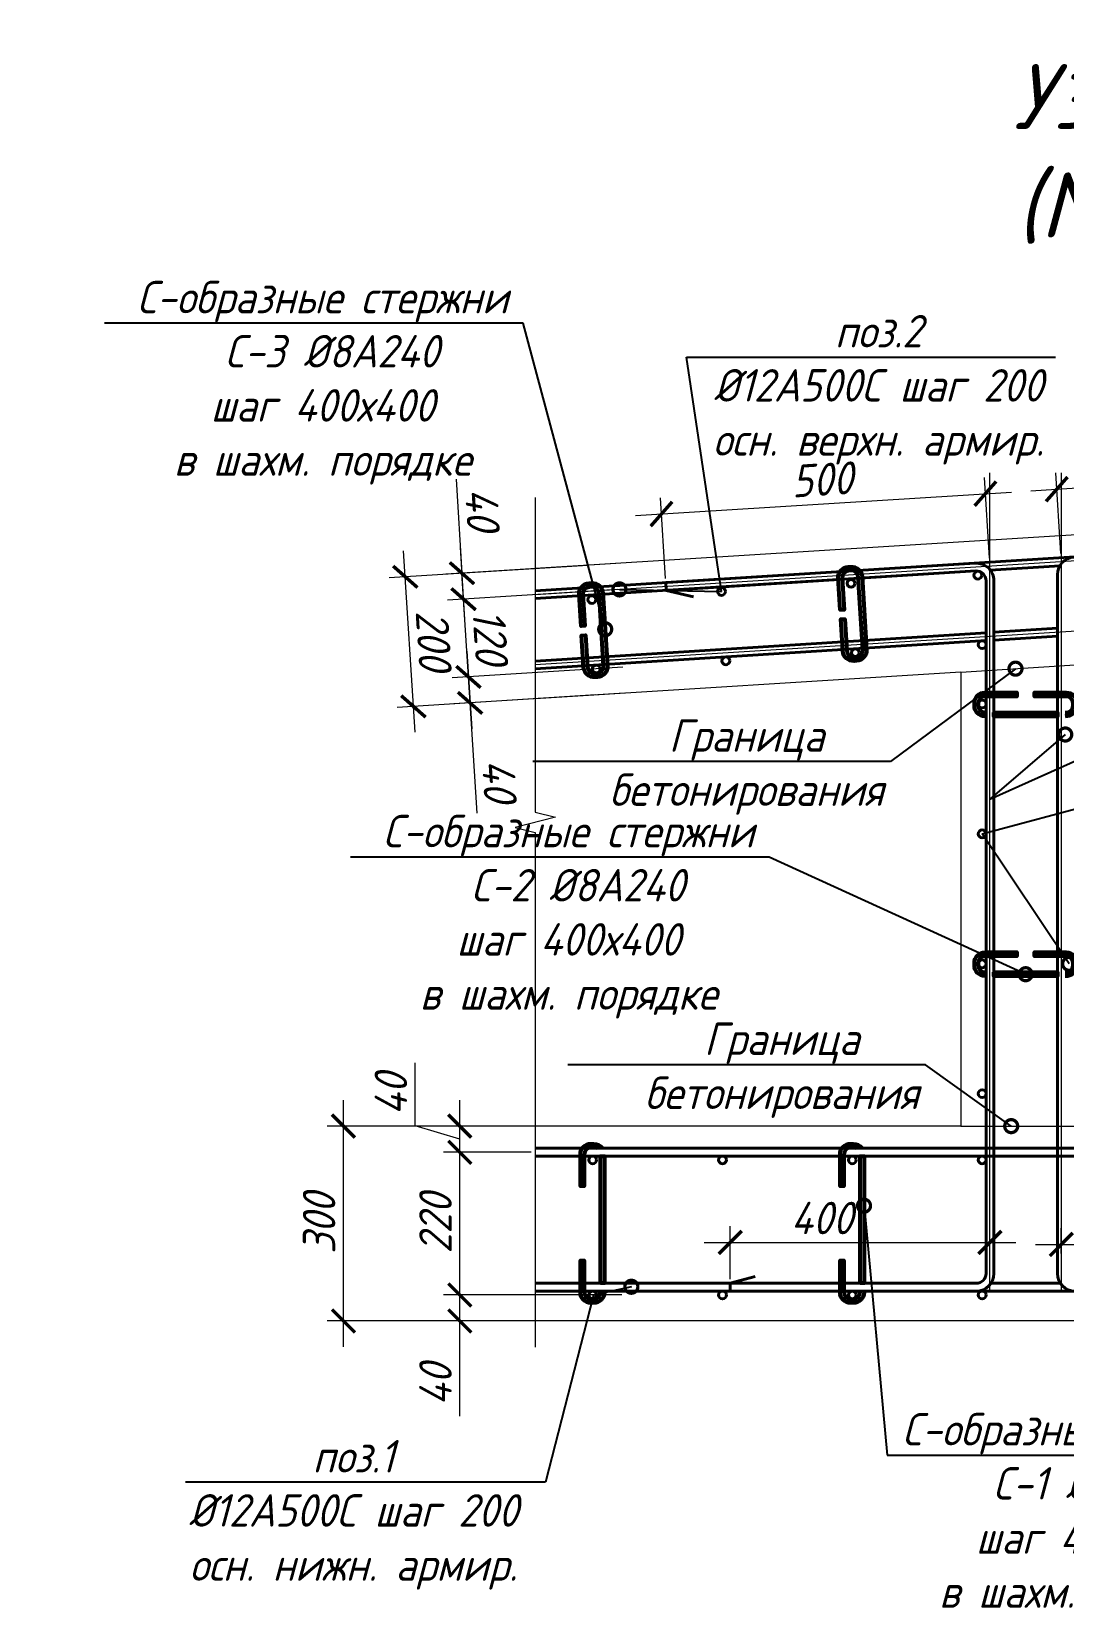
# Model space of a CAD drawing. Header units: millimetres. Extents: x 504091 to 2165846, y 135022 to 442887.
# Drawn here: x 1043179 to 1044768, y 180617 to 183060 of the extents above; entities that cross this region are included whole.
import ezdxf
from ezdxf import colors
from ezdxf.entities.mleader import LeaderData, LeaderLine
from ezdxf.math import Vec2, Vec3

# ---------------------------------------------------------------- set-up
doc = ezdxf.new("R2010")
doc.units = ezdxf.units.MM
doc.layers.get('Defpoints').update_dxf_attribs({"color": 255})
doc.layers.add('!Defpoints', color=255, linetype='Continuous', lineweight=5, plot=False)
for name, color, linetype, lineweight in [('+АР_Вспомогательная', 7, 'Continuous', 9), ('Арматура 12', 26, 'Continuous', 50), ('КР_Арматура 12', 174, 'Continuous', 40), ('Монолит тонкий', 204, 'Continuous', 9), ('Размер', 7, 'Continuous', 13), ('Размеры КР', 164, 'Continuous', 9)]:
    doc.layers.add(name, color=color, linetype=linetype, lineweight=lineweight)
doc.styles.add('GOST 2.304_new', font='isocpeur.ttf', dxfattribs={"width": 0.9, "oblique": 15})
doc.linetypes.add('зигзаг', pattern='A,0.00254,-5.08,[131,ltypeshp.shx,S=5.08,R=0,X=-5.08,Y=0],-10.16,[131,ltypeshp.shx,S=5.08,R=180,X=5.08,Y=0],-5.08', length=20.32254)
doc.dimstyles.new('SPDS 1_20', dxfattribs={"dimscale": 20, "dimtxt": 2.5, "dimasz": 1.77, "dimexe": 1.25, "dimexo": 0.625, "dimtad": 1, "dimdec": 0, "dimrnd": 0.001, "dimtxsty": 'GOST 2.304_new', "dimblk": 'ARCHTICK', "dimcen": 2.5, "dimdle": 2, "dimclrt": 256, "dimadec": 0, "dimazin": 2, "dimtfac": 0.75, "dimtdec": 0, "dimtmove": 1, "dimatfit": 3, "dimfxl": 0, "dimtolj": 1, "dimlwd": 9, "dimlwe": 9, "dimarcsym": 0})

# ---------------------------------------------------------------- blocks, each defined once
blk = doc.blocks.new('_DotSmall')
at = {"color": 0, "linetype": 'ByBlock', "lineweight": 35, "const_width": 0.5}
blk.add_lwpolyline([(-0.0625, 0, 1), (0.0625, 0, 1)], format="xyb", close=True, dxfattribs=at)
blk = doc.blocks.new('_ArchTick')
at = {"color": 0, "linetype": 'ByBlock', "const_width": 0.15}
blk.add_lwpolyline([(-0.5, -0.5), (0.5, 0.5)], dxfattribs=at)
blk = doc.blocks.new('*D1986')
at = {"layer": 'Defpoints', "color": 0, "lineweight": 20, "transparency": 16777216}
for p in [(1044648.1, 182348.8), (1044655.1, 182237.2), (1044156.1, 182205.9)]:
    blk.add_point(p, dxfattribs=at)
at = {"layer": 'Размеры КР', "color": 0, "lineweight": 9, "transparency": 16777216}
for p, q in [((1044654.4, 182249.6), (1044646.6, 182373.8)), ((1044109.2, 182315), (1044688.1, 182351.3)), ((1044155.3, 182218.3), (1044147.6, 182342.5))]:
    blk.add_line(p, q, dxfattribs=at)
at = {"layer": 'Размеры КР', "color": 0, "lineweight": 9, "transparency": 16777216, "xscale": 35.4, "yscale": 35.4, "zscale": 35.4}
for p, rotation in [((1044648.1, 182348.8), 3.586436138666024), ((1044149.1, 182317.5), 183.586436138666)]:
    blk.add_blockref('_ArchTick', p, dxfattribs=dict(at, rotation=rotation))
at = {"layer": 'Размеры КР', "lineweight": 20, "transparency": 16777216, "insert": (1044396.3, 182370.6), "char_height": 50, "attachment_point": 5, "rotation": 3.5864, "style": 'GOST 2.304_new'}
blk.add_mtext('\\A1;500', dxfattribs=at)
blk = doc.blocks.new('*D1985')
at = {"layer": 'Defpoints', "color": 0, "lineweight": 20, "transparency": 16777216}
for p in [(1045256.8, 182387), (1045263.8, 182275.3), (1044765.1, 182244)]:
    blk.add_point(p, dxfattribs=at)
at = {"layer": 'Размеры КР', "color": 0, "lineweight": 9, "transparency": 16777216}
for p, q in [((1045263, 182287.8), (1045255.2, 182411.9)), ((1044718.2, 182353.2), (1045296.7, 182389.5)), ((1044764.4, 182256.5), (1044756.6, 182380.7))]:
    blk.add_line(p, q, dxfattribs=at)
at = {"layer": 'Размеры КР', "color": 0, "lineweight": 9, "transparency": 16777216, "xscale": 35.4, "yscale": 35.4, "zscale": 35.4}
for p, rotation in [((1045256.8, 182387), 3.586436138523789), ((1044758.1, 182355.7), 183.5864361385238)]:
    blk.add_blockref('_ArchTick', p, dxfattribs=dict(at, rotation=rotation))
at = {"layer": 'Размеры КР', "lineweight": 20, "transparency": 16777216, "insert": (1045005.1, 182408.8), "char_height": 50, "attachment_point": 5, "rotation": 3.5864, "style": 'GOST 2.304_new'}
blk.add_mtext('\\A1;500', dxfattribs=at)
blk = doc.blocks.new('*D2036')
at = {"layer": 'Defpoints', "color": 0, "lineweight": 20, "transparency": 16777216}
for p in [(1044655.1, 181195.9), (1044655.1, 181158.7), (1044255.1, 181126.9)]:
    blk.add_point(p, dxfattribs=at)
at = {"layer": 'Размеры КР', "color": 0, "lineweight": 9, "transparency": 16777216}
for p, q in [((1044255.1, 181139.4), (1044255.1, 181220.9)), ((1044655.1, 181171.2), (1044655.1, 181220.9)), ((1044215.1, 181195.9), (1044695.1, 181195.9))]:
    blk.add_line(p, q, dxfattribs=at)
at = {"layer": 'Размеры КР', "color": 0, "lineweight": 9, "transparency": 16777216, "xscale": 35.4, "yscale": 35.4, "zscale": 35.4, "rotation": 180}
blk.add_blockref('_ArchTick', (1044255.1, 181195.9), dxfattribs=at)
at = {"layer": 'Размеры КР', "color": 0, "lineweight": 9, "transparency": 16777216, "xscale": 35.4, "yscale": 35.4, "zscale": 35.4}
blk.add_blockref('_ArchTick', (1044655.1, 181195.9), dxfattribs=at)
at = {"layer": 'Размеры КР', "lineweight": 20, "transparency": 16777216, "insert": (1044395.9, 181233.4), "char_height": 50, "attachment_point": 5, "style": 'GOST 2.304_new'}
blk.add_mtext('\\A1;400', dxfattribs=at)
blk = doc.blocks.new('*D2037')
at = {"layer": 'Defpoints', "color": 0, "lineweight": 20, "transparency": 16777216}
for p in [(1045165.1, 181192.7), (1044765.1, 181166.1), (1045165.1, 181132.9)]:
    blk.add_point(p, dxfattribs=at)
at = {"layer": 'Размеры КР', "color": 0, "lineweight": 9, "transparency": 16777216}
for p, q in [((1044765.1, 181178.6), (1044765.1, 181217.7)), ((1045165.1, 181145.4), (1045165.1, 181217.7)), ((1044725.1, 181192.7), (1045205.1, 181192.7))]:
    blk.add_line(p, q, dxfattribs=at)
at = {"layer": 'Размеры КР', "color": 0, "lineweight": 9, "transparency": 16777216, "xscale": 35.4, "yscale": 35.4, "zscale": 35.4, "rotation": 180}
blk.add_blockref('_ArchTick', (1044765.1, 181192.7), dxfattribs=at)
at = {"layer": 'Размеры КР', "color": 0, "lineweight": 9, "transparency": 16777216, "xscale": 35.4, "yscale": 35.4, "zscale": 35.4}
blk.add_blockref('_ArchTick', (1045165.1, 181192.7), dxfattribs=at)
at = {"layer": 'Размеры КР', "lineweight": 20, "transparency": 16777216, "insert": (1044965.1, 181230.2), "char_height": 50, "attachment_point": 5, "style": 'GOST 2.304_new'}
blk.add_mtext('\\A1;400', dxfattribs=at)
blk = doc.blocks.new('*D2038')
at = {"layer": 'Defpoints', "color": 0, "lineweight": 20, "transparency": 16777216}
for p in [(1044102.2, 182082.3), (1044104.7, 182042.3), (1043854.3, 182026.6)]:
    blk.add_point(p, dxfattribs=at)
at = {"layer": 'Размеры КР', "color": 0, "lineweight": 9, "transparency": 16777216}
for p, q in [((1043849.3, 182106.5), (1043856.8, 181986.7)), ((1044089.7, 182081.5), (1043826.8, 182065)), ((1044092.2, 182041.6), (1043829.3, 182025.1)), ((1043865, 181856.6), (1043854.3, 182026.6))]:
    blk.add_line(p, q, dxfattribs=at)
at = {"layer": 'Размеры КР', "color": 0, "lineweight": 9, "transparency": 16777216, "xscale": 35.4, "yscale": 35.4, "zscale": 35.4}
for p, rotation in [((1043851.8, 182066.6), 93.58643613846313), ((1043854.3, 182026.6), 273.5864361384631)]:
    blk.add_blockref('_ArchTick', p, dxfattribs=dict(at, rotation=rotation))
at = {"layer": 'Размеры КР', "lineweight": 20, "transparency": 16777216, "insert": (1043899.3, 181907.3), "char_height": 50, "attachment_point": 5, "rotation": 273.5864, "style": 'GOST 2.304_new'}
blk.add_mtext('\\A1;40', dxfattribs=at)
blk = doc.blocks.new('*D2039')
at = {"layer": 'Defpoints', "color": 0, "lineweight": 20, "transparency": 16777216}
for p in [(1043844.3, 182186.3), (1044094, 182202), (1044102.2, 182082.3)]:
    blk.add_point(p, dxfattribs=at)
at = {"layer": 'Размеры КР', "color": 0, "lineweight": 9, "transparency": 16777216}
for p, q in [((1043854.3, 182026.6), (1043841.8, 182226.3)), ((1044081.5, 182201.2), (1043819.3, 182184.8)), ((1044089.7, 182081.5), (1043826.8, 182065))]:
    blk.add_line(p, q, dxfattribs=at)
at = {"layer": 'Размеры КР', "color": 0, "lineweight": 9, "transparency": 16777216, "xscale": 35.4, "yscale": 35.4, "zscale": 35.4}
for p, rotation in [((1043844.3, 182186.3), 93.58643613847251), ((1043851.8, 182066.6), 273.5864361384725)]:
    blk.add_blockref('_ArchTick', p, dxfattribs=dict(at, rotation=rotation))
at = {"layer": 'Размеры КР', "lineweight": 20, "transparency": 16777216, "insert": (1043885.5, 182128.8), "char_height": 50, "attachment_point": 5, "rotation": 273.5864, "style": 'GOST 2.304_new'}
blk.add_mtext('\\A1;120', dxfattribs=at)
blk = doc.blocks.new('*D2040')
at = {"layer": 'Defpoints', "color": 0, "lineweight": 20, "transparency": 16777216}
for p in [(1044091.5, 182241.9), (1043841.8, 182226.3), (1044094, 182202)]:
    blk.add_point(p, dxfattribs=at)
at = {"layer": 'Размеры КР', "color": 0, "lineweight": 9, "transparency": 16777216}
for p, q in [((1043832.7, 182371), (1043841.8, 182226.3)), ((1043846.8, 182146.4), (1043839.3, 182266.2)), ((1044079, 182241.1), (1043816.8, 182224.7)), ((1044081.5, 182201.2), (1043819.3, 182184.8))]:
    blk.add_line(p, q, dxfattribs=at)
at = {"layer": 'Размеры КР', "color": 0, "lineweight": 9, "transparency": 16777216, "xscale": 35.4, "yscale": 35.4, "zscale": 35.4}
for p, rotation in [((1043841.8, 182226.3), 93.58643613847251), ((1043844.3, 182186.3), 273.5864361384725)]:
    blk.add_blockref('_ArchTick', p, dxfattribs=dict(at, rotation=rotation))
at = {"layer": 'Размеры КР', "lineweight": 20, "transparency": 16777216, "insert": (1043873.2, 182325), "char_height": 50, "attachment_point": 5, "rotation": 273.5864, "style": 'GOST 2.304_new'}
blk.add_mtext('\\A1;40', dxfattribs=at)
blk = doc.blocks.new('*D2041')
at = {"layer": 'Defpoints', "color": 0, "lineweight": 20, "transparency": 16777216}
for p in [(1044048.2, 182239.2), (1043754.5, 182220.8), (1044060.7, 182039.6)]:
    blk.add_point(p, dxfattribs=at)
at = {"layer": 'Размеры КР', "color": 0, "lineweight": 9, "transparency": 16777216}
for p, q in [((1043769.5, 181981.3), (1043752, 182260.7)), ((1044035.7, 182238.4), (1043729.6, 182219.2)), ((1044048.2, 182038.8), (1043742.1, 182019.6))]:
    blk.add_line(p, q, dxfattribs=at)
at = {"layer": 'Размеры КР', "color": 0, "lineweight": 9, "transparency": 16777216, "xscale": 35.4, "yscale": 35.4, "zscale": 35.4}
for p, rotation in [((1043754.5, 182220.8), 93.5864361386271), ((1043767, 182021.2), 273.5864361386271)]:
    blk.add_blockref('_ArchTick', p, dxfattribs=dict(at, rotation=rotation))
at = {"layer": 'Размеры КР', "lineweight": 20, "transparency": 16777216, "insert": (1043798.2, 182123.3), "char_height": 50, "attachment_point": 5, "rotation": 273.5864, "style": 'GOST 2.304_new'}
blk.add_mtext('\\A1;200', dxfattribs=at)
blk = doc.blocks.new('*D2046')
at = {"layer": 'Defpoints', "color": 0, "lineweight": 20, "transparency": 16777216}
for p in [(1043838.5, 181114.9), (1044100.6, 181114.9), (1043988.2, 181074.9)]:
    blk.add_point(p, dxfattribs=at)
at = {"layer": 'Размеры КР', "color": 0, "lineweight": 9, "transparency": 16777216}
for p, q in [((1043838.5, 181034.9), (1043838.5, 181154.9)), ((1044088.1, 181114.9), (1043813.5, 181114.9)), ((1043975.7, 181074.9), (1043813.5, 181074.9)), ((1043838.5, 180928.1), (1043838.5, 181074.9))]:
    blk.add_line(p, q, dxfattribs=at)
at = {"layer": 'Размеры КР', "color": 0, "lineweight": 9, "transparency": 16777216, "xscale": 35.4, "yscale": 35.4, "zscale": 35.4}
for p, rotation in [((1043838.5, 181114.9), 90), ((1043838.5, 181074.9), 270)]:
    blk.add_blockref('_ArchTick', p, dxfattribs=dict(at, rotation=rotation))
at = {"layer": 'Размеры КР', "lineweight": 20, "transparency": 16777216, "insert": (1043801, 180976.6), "char_height": 50, "attachment_point": 5, "rotation": 90, "style": 'GOST 2.304_new'}
blk.add_mtext('\\A1;40', dxfattribs=at)
blk = doc.blocks.new('*D2047')
at = {"layer": 'Defpoints', "color": 0, "lineweight": 20, "transparency": 16777216}
for p in [(1043838.5, 181334.6), (1043961, 181334.6), (1044100.6, 181114.9)]:
    blk.add_point(p, dxfattribs=at)
at = {"layer": 'Размеры КР', "color": 0, "lineweight": 9, "transparency": 16777216}
for p, q in [((1043838.5, 181074.9), (1043838.5, 181374.6)), ((1043948.5, 181334.6), (1043813.5, 181334.6)), ((1044088.1, 181114.9), (1043813.5, 181114.9))]:
    blk.add_line(p, q, dxfattribs=at)
at = {"layer": 'Размеры КР', "color": 0, "lineweight": 9, "transparency": 16777216, "xscale": 35.4, "yscale": 35.4, "zscale": 35.4}
for p, rotation in [((1043838.5, 181334.6), 90), ((1043838.5, 181114.9), 270)]:
    blk.add_blockref('_ArchTick', p, dxfattribs=dict(at, rotation=rotation))
at = {"layer": 'Размеры КР', "lineweight": 20, "transparency": 16777216, "insert": (1043801, 181224.8), "char_height": 50, "attachment_point": 5, "rotation": 90, "style": 'GOST 2.304_new'}
blk.add_mtext('\\A1;220', dxfattribs=at)
blk = doc.blocks.new('*D2048')
at = {"layer": 'Defpoints', "color": 0, "lineweight": 20, "transparency": 16777216}
for p in [(1043838.5, 181374.9), (1043977.8, 181374.9), (1043961, 181334.6)]:
    blk.add_point(p, dxfattribs=at)
at = {"layer": 'Размеры КР', "color": 0, "lineweight": 9, "transparency": 16777216}
for p, q in [((1043769.8, 181375.4), (1043769.8, 181472.3)), ((1043838.5, 181294.6), (1043838.5, 181414.9)), ((1043838.5, 181354.8), (1043769.8, 181375.4)), ((1043965.3, 181374.9), (1043813.5, 181374.9)), ((1043948.5, 181334.6), (1043813.5, 181334.6))]:
    blk.add_line(p, q, dxfattribs=at)
at = {"layer": 'Размеры КР', "color": 0, "lineweight": 9, "transparency": 16777216, "xscale": 35.4, "yscale": 35.4, "zscale": 35.4}
for p, rotation in [((1043838.5, 181374.9), 90), ((1043838.5, 181334.6), 270)]:
    blk.add_blockref('_ArchTick', p, dxfattribs=dict(at, rotation=rotation))
at = {"layer": 'Размеры КР', "lineweight": 20, "transparency": 16777216, "insert": (1043732.3, 181423.8), "char_height": 50, "attachment_point": 5, "rotation": 90, "style": 'GOST 2.304_new'}
blk.add_mtext('\\A1;40', dxfattribs=at)
blk = doc.blocks.new('*D2049')
at = {"layer": 'Defpoints', "color": 0, "lineweight": 20, "transparency": 16777216}
for p in [(1043659.2, 181374.9), (1044137.8, 181374.9), (1044137.8, 181074.9)]:
    blk.add_point(p, dxfattribs=at)
at = {"layer": 'Размеры КР', "color": 0, "lineweight": 9, "transparency": 16777216}
for p, q in [((1043659.2, 181034.9), (1043659.2, 181414.9)), ((1044125.3, 181374.9), (1043634.2, 181374.9)), ((1044125.3, 181074.9), (1043634.2, 181074.9))]:
    blk.add_line(p, q, dxfattribs=at)
at = {"layer": 'Размеры КР', "color": 0, "lineweight": 9, "transparency": 16777216, "xscale": 35.4, "yscale": 35.4, "zscale": 35.4}
for p, rotation in [((1043659.2, 181374.9), 90), ((1043659.2, 181074.9), 270)]:
    blk.add_blockref('_ArchTick', p, dxfattribs=dict(at, rotation=rotation))
at = {"layer": 'Размеры КР', "lineweight": 20, "transparency": 16777216, "insert": (1043621.7, 181224.9), "char_height": 50, "attachment_point": 5, "rotation": 90, "style": 'GOST 2.304_new'}
blk.add_mtext('\\A1;300', dxfattribs=at)

msp = doc.modelspace()

# ---------------------------------------------------------------- linework, layer by layer
at = {"layer": '!Defpoints', "lineweight": 20}
for p, q in [((1045488.5686, 182289.3882), (1043954.7693, 182193.2542)), ((1045488.5686, 182181.1762), (1043954.7693, 182085.0423))]:
    msp.add_line(p, q, dxfattribs=at)
for points in [[(1044655.1359, 181120.8826), (1044655.1359, 182381.0523)], [(1044765.1359, 181120.8826), (1044765.1359, 182381.0523)]]:
    msp.add_lwpolyline(points, dxfattribs=at)
at = {"layer": '+АР_Вспомогательная', "color": 7, "linetype": 'Continuous', "ltscale": 50}
msp.add_lwpolyline([(1043954.7693, 182343.0604), (1043954.7693, 181858.3419), (1043986.0193, 181850.5294), (1043923.5193, 181834.9044), (1043954.7693, 181827.0919), (1043954.7693, 181034.4989)], dxfattribs=at)
at = {"layer": 'Арматура 12', "lineweight": 53, "ltscale": 20}
for points in [[(1044452.1872, 182220.6879, 0.410693838), (1044441.0514, 182230.3041), (1044437.2137, 182230.0635, 0.414213562), (1044427.3911, 182218.9273), (1044430.4509, 182170.1075), (1044424.4627, 182169.7321), (1044421.4028, 182218.552, -0.414213562), (1044436.8384, 182236.0518), (1044440.6761, 182236.2923, -0.420495668), (1044458.2108, 182220.5006, -0.420495668)], [(1044052.9706, 182195.6662, 0.410693838), (1044041.8348, 182205.2824), (1044037.9971, 182205.0418, 0.414213562), (1044028.1744, 182193.9056), (1044031.2343, 182145.0858), (1044025.2461, 182144.7104), (1044022.1862, 182193.5303, -0.414213562), (1044037.6217, 182211.0301), (1044041.4595, 182211.2706, -0.420495668), (1044058.9941, 182195.4789, -0.420495668)], [(1044465.0991, 182110.5983), (1044465.209, 182108.8456, -0.414213562), (1044449.7734, 182091.3458), (1044445.9357, 182091.1052, -0.414213562), (1044428.4358, 182106.5408), (1044425.3751, 182155.3748), (1044431.3633, 182155.7502), (1044434.4241, 182106.9161, 0.414213562), (1044445.5603, 182097.0935), (1044449.3981, 182097.334, 0.414213562), (1044459.2207, 182108.4703), (1044459.1109, 182110.223)], [(1044065.8825, 182085.5766), (1044065.9923, 182083.8239, -0.414213562), (1044050.5568, 182066.3241), (1044046.719, 182066.0835, -0.414213562), (1044029.2192, 182081.5191), (1044026.1584, 182130.3531), (1044032.1467, 182130.7285), (1044035.2075, 182081.8944, 0.414213562), (1044046.3437, 182072.0718), (1044050.1815, 182072.3123, 0.414213562), (1044060.0041, 182083.4486), (1044059.8942, 182085.2013)], [(1044649.1359, 182005.8281), (1044647.6359, 182005.8281, -0.414213562), (1044631.1359, 182022.3281), (1044631.1359, 182026.1734, -0.414213562), (1044647.6359, 182042.6734), (1044696.5658, 182042.6734), (1044696.5658, 182036.6734), (1044647.6359, 182036.6734, 0.414213562), (1044637.1359, 182026.1734), (1044637.1359, 182022.3281, 0.414213562), (1044647.6359, 182011.8281), (1044649.1359, 182011.8281)], [(1044771.1359, 182011.9337, 0.460305877), (1044783.1359, 182022.3281), (1044783.1359, 182026.1734, 0.414213562), (1044772.6359, 182036.6734), (1044723.7202, 182036.6734), (1044723.7202, 182042.6734), (1044772.6359, 182042.6734, -0.414213562), (1044789.1359, 182026.1734), (1044789.1359, 182022.3281, -0.441038441), (1044771.1359, 182005.8793, -0.242110317)], [(1044649.1359, 181605.8281), (1044647.6359, 181605.8281, -0.414213562), (1044631.1359, 181622.3281), (1044631.1359, 181626.1734, -0.414213562), (1044647.6359, 181642.6734), (1044696.5658, 181642.6734), (1044696.5658, 181636.6734), (1044647.6359, 181636.6734, 0.414213562), (1044637.1359, 181626.1734), (1044637.1359, 181622.3281, 0.414213562), (1044647.6359, 181611.8281), (1044649.1359, 181611.8281)], [(1044771.1359, 181611.9337, 0.460305877), (1044783.1359, 181622.3281), (1044783.1359, 181626.1734, 0.414213562), (1044772.6359, 181636.6734), (1044723.7202, 181636.6734), (1044723.7202, 181642.6734), (1044772.6359, 181642.6734, -0.414213562), (1044789.1359, 181626.1734), (1044789.1359, 181622.3281, -0.441038441), (1044771.1359, 181605.8793, -0.242110317)], [(1044048.9544, 181340.8826, 0.106610568), (1044044.6421, 181341.7864), (1044040.7969, 181341.7864, 0.414213562), (1044030.2969, 181331.2864), (1044030.2969, 181282.3708), (1044024.2969, 181282.3708), (1044024.2969, 181331.2864, -0.414213562), (1044040.7969, 181347.7864), (1044044.6421, 181347.7864, -0.242110317), (1044058.0758, 181340.8826, -0.242110317)], [(1044448.9544, 181340.8826, 0.106610568), (1044444.6421, 181341.7864), (1044440.7969, 181341.7864, 0.414213562), (1044430.2969, 181331.2864), (1044430.2969, 181282.3708), (1044424.2969, 181282.3708), (1044424.2969, 181331.2864, -0.414213562), (1044440.7969, 181347.7864), (1044444.6421, 181347.7864, -0.242110317), (1044458.0758, 181340.8826, -0.242110317)], [(1044061.1421, 181120.8826), (1044061.1421, 181119.1264, -0.414213562), (1044044.6421, 181102.6264), (1044040.7969, 181102.6264, -0.414213562), (1044024.2969, 181119.1264), (1044024.2969, 181168.0563), (1044030.2969, 181168.0563), (1044030.2969, 181119.1264, 0.414213562), (1044040.7969, 181108.6264), (1044044.6421, 181108.6264, 0.414213562), (1044055.1421, 181119.1264), (1044055.1421, 181120.8826)], [(1044461.1421, 181120.8826), (1044461.1421, 181119.1264, -0.414213562), (1044444.6421, 181102.6264), (1044440.7969, 181102.6264, -0.414213562), (1044424.2969, 181119.1264), (1044424.2969, 181168.0563), (1044430.2969, 181168.0563), (1044430.2969, 181119.1264, 0.414213562), (1044440.7969, 181108.6264), (1044444.6421, 181108.6264, 0.414213562), (1044455.1421, 181119.1264), (1044455.1421, 181120.8826)]]:
    msp.add_lwpolyline(points, format="xyb", dxfattribs=at)
for points in [[(1044459.2207, 182108.4703), (1044452.1872, 182220.6879)], [(1044458.1673, 182221.1941), (1044465.209, 182108.8456)], [(1044060.0041, 182083.4486), (1044052.9706, 182195.6662)], [(1044058.9507, 182196.1724), (1044065.9923, 182083.8239)]]:
    msp.add_lwpolyline(points, dxfattribs=at)
for points in [[(1044661.1359, 182011.8281), (1044759.1359, 182011.8281), (1044759.1359, 182005.8281), (1044661.1359, 182005.8281)], [(1044661.1359, 181611.8281), (1044759.1359, 181611.8281), (1044759.1359, 181605.8281), (1044661.1359, 181605.8281)], [(1044055.1421, 181132.8826), (1044055.1421, 181328.8826), (1044061.1421, 181328.8826), (1044061.1421, 181132.8826)], [(1044455.1421, 181132.8826), (1044455.1421, 181328.8826), (1044461.1421, 181328.8826), (1044461.1421, 181132.8826)]]:
    msp.add_lwpolyline(points, close=True, dxfattribs=at)
at = {"layer": 'КР_Арматура 12', "ltscale": 12}
for p, q in [((1045488.5686, 182295.3999), (1043954.7693, 182199.266)), ((1044762.7916, 182237.8869), (1044655.6372, 182231.1707)), ((1044762.7916, 182237.8869), (1044655.6372, 182231.1707)), ((1044633.2312, 182229.7664), (1043954.7693, 182187.2424)), ((1044633.2312, 182229.7664), (1043954.7693, 182187.2424)), ((1044155.7453, 182211.8626), (1044156.4959, 182199.8861)), ((1044156.4959, 182199.8861), (1044198.3829, 182190.1687)), ((1044649.1695, 182134.577), (1043954.7693, 182091.0541)), ((1044759.1359, 182141.4693), (1044661.1359, 182135.327)), ((1045488.5686, 181340.8826), (1043954.7693, 181340.8826)), ((1045488.5686, 181328.8826), (1043954.7693, 181328.8826)), ((1044255.1359, 181132.8826), (1044293.7137, 181143.1463)), ((1045488.5686, 181120.8826), (1043954.7693, 181120.8826))]:
    msp.add_line(p, q, dxfattribs=at)
for points in [[(1045165.1359, 181120.8826), (1044786.1359, 181120.8826, -0.414213562), (1044759.1359, 181147.8826), (1044759.1359, 182224.3206, -0.395996471), (1044784.4469, 182251.2677), (1045264.3852, 182281.3488)], [(1044661.1695, 182105.6516), (1044661.1695, 182214.7958, 0.432668378), (1044632.4806, 182241.7429), (1044155.7453, 182211.8626)], [(1044649.1695, 182104.8995), (1044649.1695, 182214.7958, 0.432668378), (1044633.2312, 182229.7664), (1044156.4959, 182199.8861)], [(1044255.1359, 181132.8826), (1044634.1359, 181132.8826, 0.414213562), (1044649.1359, 181147.8826), (1044649.1359, 182215.8005)], [(1044634.1363, 181120.8826, 0.414208834), (1044661.1359, 181147.8826), (1044661.1359, 182216.1441)], [(1044786.1354, 181120.8826, -0.414208834), (1044759.1359, 181147.8826), (1044759.1359, 182216.1441)]]:
    msp.add_lwpolyline(points, format="xyb", dxfattribs=at)
for points in [[(1044649.1695, 182122.5534), (1043954.7693, 182079.0305)], [(1044759.1359, 182129.4458), (1044661.1359, 182123.3035)], [(1043954.7693, 181132.8826), (1044634.1359, 181132.8826)], [(1044255.1359, 181120.8826), (1044255.1359, 181132.8826)], [(1044656.5858, 181132.8826), (1044763.6859, 181132.8826)], [(1043954.7693, 181120.8826), (1045488.5686, 181120.8826)]]:
    msp.add_lwpolyline(points, dxfattribs=at)
for centre in [(1044441.1458, 182210.7346), (1044636.4412, 182223.2455), (1044041.9292, 182185.7129), (1044241.5375, 182198.2238), (1044447.8404, 182103.9234), (1044643.1526, 182116.1665), (1044048.6238, 182078.9017), (1044248.2321, 182091.4125), (1044643.1359, 182024.8928), (1044643.1359, 181824.8928), (1044643.1359, 181624.8928), (1044643.1359, 181424.8928), (1044043.1359, 181322.8826), (1044243.1359, 181322.8826), (1044443.1359, 181322.8826), (1044643.1359, 181322.8826), (1044043.1359, 181114.8826), (1044243.1359, 181114.8826), (1044443.1359, 181114.8826), (1044643.1359, 181114.8826)]:
    msp.add_circle(centre, 6, dxfattribs=at)
at = {"layer": 'Монолит тонкий', "lineweight": 15, "ltscale": 100}
for p, q in [((1045488.5686, 182329.4666), (1043954.7693, 182233.3327)), ((1044610.1359, 182074.0167), (1043954.7693, 182032.9403)), ((1044610.1359, 182074.0167), (1044610.1359, 181374.8928)), ((1044610.1359, 181374.8928), (1043954.7693, 181374.8928)), ((1045488.5686, 181074.8928), (1043954.7693, 181074.8928))]:
    msp.add_line(p, q, dxfattribs=at)
at = {"layer": 'Размеры КР', "linetype": 'зигзаг', "lineweight": 20}
for p, q in [((1044610.1359, 182074.0167), (1044810.1359, 182086.5521)), ((1044610.1359, 181374.8928), (1044810.1359, 181374.8928))]:
    msp.add_line(p, q, dxfattribs=at)
at = {"layer": 'Размеры КР', "lineweight": 20}
msp.add_line((1043954.7693, 181120.8826), (1045488.5686, 181120.8826), dxfattribs=at)

# ---------------------------------------------------------------- texts
at = {"layer": 'Размер', "ltscale": 20, "insert": (1044891.2145, 183010.1349), "char_height": 100, "width": 1023.708798, "attachment_point": 2, "style": 'GOST 2.304_new', "bg_fill": 2}
msp.add_mtext('\\A1;{\\W1;Узел 4\\P(М1:20)}', dxfattribs=at)

# ---------------------------------------------------------------- dimensions: what is measured, and where the dimension line sits
at = {"layer": 'Размеры КР', "lineweight": 20}
for p1, p2, distance, picture, middle in [((1044765.1359, 182244.0456), (1045263.7625, 182275.298), 111.8731, '*D1985', (1045005.1053, 182408.7524)), ((1044156.1206, 182205.8743), (1044655.1359, 182237.1511), 111.8731, '*D1986', (1044396.2843, 182370.5933)), ((1044060.6639, 182039.5774), (1044048.1531, 182239.1857), 294.2148, '*D2041', (1043798.1965, 182123.323))]:
    dim = msp.add_aligned_dim(p1=p1, p2=p2, distance=distance, dimstyle='SPDS 1_20', dxfattribs=at)
    dim.commit()
    dim.dimension.update_dxf_attribs({"geometry": picture, "text_midpoint": middle})
for base, p1, p2, angle, picture, middle, dimtype in [((1043841.7803, 182226.2509), (1044093.9985, 182201.9807), (1044091.4964, 182241.9024), 93.5864361, '*D2040', (1043824.6429, 182321.9148), 160), ((1043854.2912, 182026.6426), (1044102.1895, 182082.259), (1044104.6917, 182042.3369), 273.5864361, '*D2038', (1043864.2523, 181905.0705), 161), ((1043838.5221, 181114.8826), (1043988.1957, 181074.8928), (1044100.6292, 181114.8826), 90, '*D2046', (1043827.8366, 180976.5951), 160)]:
    dim = msp.add_linear_dim(base=base, p1=p1, p2=p2, angle=angle, dimstyle='SPDS 1_20', dxfattribs=at)
    dim.commit()
    dim.dimension.update_dxf_attribs({"geometry": picture, "text_midpoint": middle, "dimtype": dimtype})
for base, p1, p2, angle, picture, middle in [((1043844.2825, 182186.3292), (1044102.1895, 182082.259), (1044093.9985, 182201.9807), 93.5864361, '*D2039', (1043885.4623, 182128.7927)), ((1043838.5221, 181374.8928), (1043960.9919, 181334.6437), (1043977.7937, 181374.8928), 90, '*D2048', (1043732.2721, 181387.8932)), ((1043659.2231, 181374.8928), (1044137.8309, 181074.8928), (1044137.8309, 181374.8928), 90, '*D2049', (1043621.7231, 181224.8928)), ((1043838.5221, 181334.6437), (1044100.6292, 181114.8826), (1043960.9919, 181334.6437), 90, '*D2047', (1043801.0221, 181224.7631))]:
    dim = msp.add_linear_dim(base=base, p1=p1, p2=p2, angle=angle, dimstyle='SPDS 1_20', dxfattribs=at)
    dim.commit()
    dim.dimension.update_dxf_attribs({"geometry": picture, "text_midpoint": middle})
dim = msp.add_linear_dim(base=(1044655.1359, 181195.8505), p1=(1044255.1359, 181126.8826), p2=(1044655.1359, 181158.6839), dimstyle='SPDS 1_20', dxfattribs=at)
dim.commit()
dim.dimension.update_dxf_attribs({"geometry": '*D2036', "text_midpoint": (1044395.9202, 181195.8505), "dimtype": 160})
dim = msp.add_linear_dim(base=(1045165.1359, 181192.7375), p1=(1044765.1359, 181166.0849), p2=(1045165.1359, 181132.8826), dimstyle='SPDS 1_20', dxfattribs=at)
dim.commit()
dim.dimension.update_dxf_attribs({"geometry": '*D2037', "text_midpoint": (1044965.1359, 181230.2375)})

# ---------------------------------------------------------------- leaders
at = {"layer": 'Размер', "ltscale": 20}
ml = msp.add_multileader_mtext('Standard', dxfattribs=at)
ml.set_content('\\A1;С-образные стержни\\P С-3 %%C8А240\\Pшаг 400х400\\Pв шахм. порядке ', color=256, style='GOST 2.304_new')
ml.set_leader_properties()
ml.set_arrow_properties(name='DOTSMALL')
ml.build(insert=Vec2(0, 0))
ml.multileader.update_dxf_attribs({"text_left_attachment_type": 6, "text_right_attachment_type": 6, "arrow_head_size": 40})
ctx = ml.context
ctx.base_point, ctx.char_height, ctx.arrow_head_size, ctx.landing_gap_size, ctx.plane_origin = Vec3(1043326.166, 182611.4717), 50, 40, 0, Vec3(1041041.4658, 212707.1971)
ctx.left_attachment, ctx.right_attachment, ctx.text_align_type = 6, 6, 1
notes = []
notes.append((ctx, [(0, (1, 1, 0), (1043936.0507, 182611.4717), (-1, 0), 8, [(1, [(1044062.4715, 182139.9981)], 0, [])])]))
ctx.mtext.insert, ctx.mtext.rotation, ctx.mtext.width, ctx.mtext.alignment, ctx.mtext.flow_direction = Vec3(1043627.1083, 182676.4717), 6.283185307, 896.133701, 2, 5
ml = msp.add_multileader_mtext('Standard', dxfattribs=at)
ml.set_content('\\A1;поз.2\\P%%C12А500С шаг 200\\Pосн. верхн. армир.', color=256, style='GOST 2.304_new')
ml.set_leader_properties()
ml.set_arrow_properties(name='DOTSMALL')
ml.build(insert=Vec2(0, 0))
ml.multileader.update_dxf_attribs({"text_left_attachment_type": 6, "text_right_attachment_type": 6, "arrow_head_size": 40})
ctx = ml.context
ctx.base_point, ctx.char_height, ctx.arrow_head_size, ctx.landing_gap_size, ctx.plane_origin = Vec3(1044195.6496, 182558.9787), 50, 40, 0, Vec3(1042394.5695, 211660.3841)
ctx.left_attachment, ctx.right_attachment, ctx.text_align_type = 6, 6, 1
notes.append((ctx, [(1, (1, 1, 0), (1044187.6496, 182558.9787), (1, 0), 8, [(0, [(1044084.4043, 182201.3794), (1044241.5375, 182198.2238)], 0, [])])]))
ctx.mtext.insert, ctx.mtext.rotation, ctx.mtext.width, ctx.mtext.alignment, ctx.mtext.flow_direction = Vec3(1044483.3932, 182623.9787), 6.283185307, 821.237763, 2, 5
ml = msp.add_multileader_mtext('Standard', dxfattribs=at)
ml.set_content('\\A1;Граница бетонирования', color=256, style='GOST 2.304_new')
ml.set_leader_properties()
ml.set_arrow_properties(name='DOTSMALL')
ml.build(insert=Vec2(0, 0))
ml.multileader.update_dxf_attribs({"text_left_attachment_type": 6, "text_right_attachment_type": 6, "arrow_head_size": 40})
ctx = ml.context
ctx.base_point, ctx.char_height, ctx.arrow_head_size, ctx.landing_gap_size, ctx.plane_origin = Vec3(1044066.3003, 181936.3958), 50, 40, 0, Vec3(1023459.6564, 328048.6338)
ctx.left_attachment, ctx.right_attachment, ctx.text_align_type = 6, 6, 1
notes.append((ctx, [(0, (1, 1, 0), (1044501.6978, 181936.3958), (-1, 0), 8, [(1, [(1044694.4897, 182079.3037)], 0, [])])]))
ctx.mtext.insert, ctx.mtext.rotation, ctx.mtext.width, ctx.mtext.alignment, ctx.mtext.flow_direction = Vec3(1044279.9991, 182001.3958), 6.283185307, 537.489827, 2, 5
ml = msp.add_multileader_mtext('Standard', dxfattribs=at)
ml.set_content('\\A1;Выпуски В-2\\Pшаг 200', color=256, style='GOST 2.304_new')
ml.set_leader_properties()
ml.set_arrow_properties(name='DOTSMALL')
ml.build(insert=Vec2(0, 0))
ml.multileader.update_dxf_attribs({"text_left_attachment_type": 6, "text_right_attachment_type": 6, "arrow_head_size": 40})
ctx = ml.context
ctx.base_point, ctx.char_height, ctx.arrow_head_size, ctx.landing_gap_size, ctx.plane_origin = Vec3(1045023.5223, 182039.9099), 50, 40, 0, Vec3(1023254.1729, 328081.2436)
ctx.left_attachment, ctx.right_attachment, ctx.text_align_type = 6, 6, 1
notes.append((ctx, [(1, (1, 1, 0), (1045015.5223, 182039.9099), (1, 0), 8, [(0, [(1044771.1359, 181977.9307), (1044655.1359, 181878.4704)], 0, [])])]))
ctx.mtext.insert, ctx.mtext.rotation, ctx.mtext.width, ctx.mtext.alignment, ctx.mtext.flow_direction = Vec3(1045207.9197, 182099.9099), 6.283185307, 537.489827, 2, 5
ml = msp.add_multileader_mtext('Standard', dxfattribs=at)
ml.set_content('\\A1;поз.3\\P%%C12А500С\\P шаг 200', color=256, style='GOST 2.304_new')
ml.set_leader_properties()
ml.set_arrow_properties(name='DOTSMALL')
ml.build(insert=Vec2(0, 0))
ml.multileader.update_dxf_attribs({"text_left_attachment_type": 6, "text_right_attachment_type": 6, "arrow_head_size": 40})
ctx = ml.context
ctx.base_point, ctx.char_height, ctx.arrow_head_size, ctx.landing_gap_size, ctx.plane_origin = Vec3(1044970.1177, 181910.3968), 50, 40, 0, Vec3(1043306.0896, 211213.0765)
ctx.left_attachment, ctx.right_attachment, ctx.text_align_type = 6, 6, 1
notes.append((ctx, [(1, (1, 1, 0), (1044962.1177, 181910.3968), (1, 0), 8, [(0, [(1044777.1359, 181624.8928), (1044643.1359, 181824.8928)], 0, [])])]))
ctx.mtext.insert, ctx.mtext.rotation, ctx.mtext.width, ctx.mtext.alignment, ctx.mtext.flow_direction = Vec3(1045122.9127, 181970.3968), 6.283185307, 821.237763, 2, 5
ml = msp.add_multileader_mtext('Standard', dxfattribs=at)
ml.set_content('\\A1;С-образные стержни\\P С-2 %%C8А240\\Pшаг 400х400\\Pв шахм. порядке ', color=256, style='GOST 2.304_new')
ml.set_leader_properties()
ml.set_arrow_properties(name='DOTSMALL')
ml.build(insert=Vec2(0, 0))
ml.multileader.update_dxf_attribs({"text_left_attachment_type": 6, "text_right_attachment_type": 6, "arrow_head_size": 40})
ctx = ml.context
ctx.base_point, ctx.char_height, ctx.arrow_head_size, ctx.landing_gap_size, ctx.plane_origin = Vec3(1043704.9288, 181789.1807), 50, 40, 0, Vec3(1041119.2863, 211949.9062)
ctx.left_attachment, ctx.right_attachment, ctx.text_align_type = 6, 6, 1
notes.append((ctx, [(0, (1, 1, 0), (1044314.8135, 181789.1807), (-1, 0), 8, [(1, [(1044710.1178, 181608.825)], 0, [])])]))
ctx.mtext.insert, ctx.mtext.rotation, ctx.mtext.width, ctx.mtext.alignment, ctx.mtext.flow_direction = Vec3(1044005.8712, 181854.1807), 6.283185307, 896.133701, 2, 5
ml = msp.add_multileader_mtext('Standard', dxfattribs=at)
ml.set_content('\\A1;Граница бетонирования', color=256, style='GOST 2.304_new')
ml.set_leader_properties()
ml.set_arrow_properties(name='DOTSMALL')
ml.build(insert=Vec2(0, 0))
ml.multileader.update_dxf_attribs({"text_left_attachment_type": 6, "text_right_attachment_type": 6, "arrow_head_size": 40})
ctx = ml.context
ctx.base_point, ctx.char_height, ctx.arrow_head_size, ctx.landing_gap_size, ctx.plane_origin = Vec3(1044120.602, 181469.5009), 50, 40, 0, Vec3(1023550.3512, 327751.0898)
ctx.left_attachment, ctx.right_attachment, ctx.text_align_type = 6, 6, 1
notes.append((ctx, [(0, (1, 1, 0), (1044555.9995, 181469.5009), (-1, 0), 8, [(1, [(1044687.8747, 181374.8928)], 0, [])])]))
ctx.mtext.insert, ctx.mtext.rotation, ctx.mtext.width, ctx.mtext.alignment, ctx.mtext.flow_direction = Vec3(1044334.3007, 181534.5009), 6.283185307, 537.489827, 2, 5
ml = msp.add_multileader_mtext('Standard', dxfattribs=at)
ml.set_content('\\A1;С-образные стержни\\P С-1 %%C8А240\\Pшаг 400х400\\Pв шахм. порядке ', color=256, style='GOST 2.304_new')
ml.set_leader_properties()
ml.set_arrow_properties(name='DOTSMALL')
ml.build(insert=Vec2(0, 0))
ml.multileader.update_dxf_attribs({"text_left_attachment_type": 6, "text_right_attachment_type": 6, "arrow_head_size": 40})
ctx = ml.context
ctx.base_point, ctx.char_height, ctx.arrow_head_size, ctx.landing_gap_size, ctx.plane_origin = Vec3(1044504.8953, 180868.1638), 50, 40, 0, Vec3(1042220.1951, 211121.3892)
ctx.left_attachment, ctx.right_attachment, ctx.text_align_type = 6, 6, 1
notes.append((ctx, [(1, (1, 1, 0), (1044496.8953, 180868.1638), (1, 0), 8, [(1, [(1044461.1421, 181252.3332)], 0, [])])]))
ctx.mtext.insert, ctx.mtext.rotation, ctx.mtext.width, ctx.mtext.alignment, ctx.mtext.flow_direction = Vec3(1044805.8376, 180933.1638), 6.283185307, 896.133701, 2, 5
ml = msp.add_multileader_mtext('Standard', dxfattribs=at)
ml.set_content('\\A1;поз.1\\P%%C12А500С шаг 200\\Pосн. нижн. армир.', color=256, style='GOST 2.304_new')
ml.set_leader_properties()
ml.set_arrow_properties(name='DOTSMALL')
ml.build(insert=Vec2(0, 0))
ml.multileader.update_dxf_attribs({"text_left_attachment_type": 6, "text_right_attachment_type": 6, "arrow_head_size": 40})
ctx = ml.context
ctx.base_point, ctx.char_height, ctx.arrow_head_size, ctx.landing_gap_size, ctx.plane_origin = Vec3(1043386.9449, 180826.4971), 50, 40, 0, Vec3(1041996.8273, 209986.7078)
ctx.left_attachment, ctx.right_attachment, ctx.text_align_type = 6, 6, 1
notes.append((ctx, [(0, (1, 1, 0), (1043970.4322, 180826.4971), (-1, 0), 8, [(0, [(1044102.7317, 181127.5463), (1044044.3657, 181114.4983)], 0, [])])]))
ctx.mtext.insert, ctx.mtext.rotation, ctx.mtext.width, ctx.mtext.alignment, ctx.mtext.flow_direction = Vec3(1043674.6885, 180891.4971), 6.283185307, 821.237763, 2, 5
for ctx, leaders in notes:
    for number, flags, end, landing, length, lines in leaders:
        leader = LeaderData()
        leader.index, (leader.has_last_leader_line, leader.has_dogleg_vector, leader.attachment_direction) = number, flags
        leader.last_leader_point, leader.dogleg_vector, leader.dogleg_length = Vec3(end), Vec3(landing), length
        for number, points, colour, breaks in lines:
            line = LeaderLine()
            line.index, line.vertices, line.color, line.breaks = number, Vec3.list(points), colors.encode_raw_color(colour), breaks
            leader.lines.append(line)
        ctx.leaders.append(leader)

doc.saveas('drawing.dxf')
